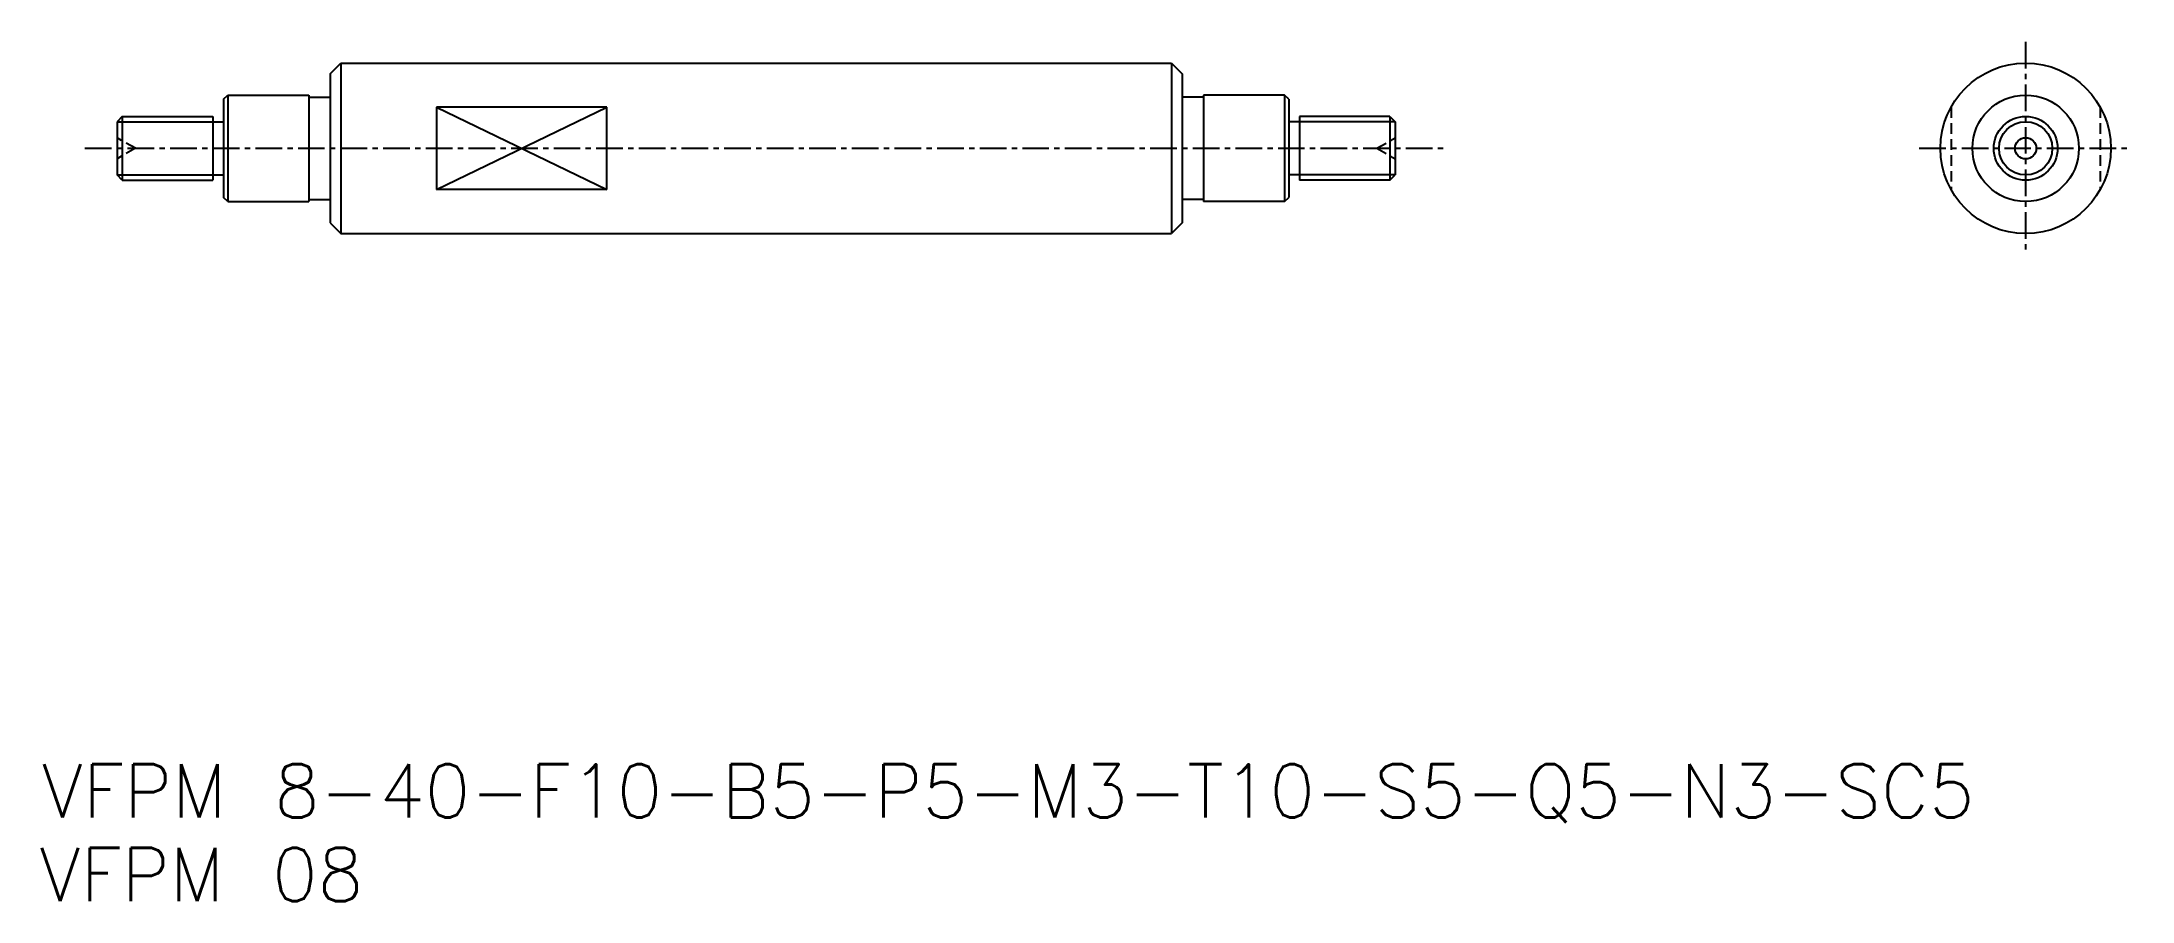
# Model space of a CAD drawing. Extents: x 776.7 to 874.8, y -246 to -205.7.
import ezdxf

# ---------------------------------------------------------------- set-up
doc = ezdxf.new("R2010")
doc.units = 0
doc.linetypes.add('CENTER', pattern=[2, 1.25, -0.25, 0.25, -0.25])
doc.linetypes.add('DASHED', pattern=[0.75, 0.5, -0.25])
doc.layers.get('0').update_dxf_attribs({"linetype": 'CONTINUOUS'})
doc.layers.add('CENTER', color=1, linetype='CENTER')
doc.styles.get("Standard").update_dxf_attribs({"font": 'txt.shx'})

msp = doc.modelspace()

# ---------------------------------------------------------------- linework, layer by layer
at = {"color": 7, "linetype": 'CONTINUOUS'}
for p, q in [((790.209, -207.16), (790.709, -206.66)), ((790.709, -206.66), (829.709, -206.66)), ((790.709, -206.66), (790.709, -214.66)), ((829.709, -206.66), (829.709, -214.66)), ((829.709, -206.66), (830.209, -207.16)), ((790.209, -207.16), (790.209, -214.16)), ((830.209, -207.16), (830.209, -214.16)), ((785.209, -208.36), (785.409, -208.16)), ((785.209, -208.36), (785.209, -212.96)), ((785.409, -208.16), (785.409, -213.16)), ((785.409, -208.16), (789.209, -208.16)), ((789.209, -208.16), (789.209, -213.16)), ((789.209, -208.26), (790.209, -208.26)), ((795.209, -208.724), (795.209, -212.597)), ((803.209, -208.724), (795.209, -208.724)), ((803.209, -212.597), (803.209, -208.724)), ((831.209, -208.26), (830.209, -208.26)), ((831.209, -208.16), (831.209, -213.16)), ((835.009, -208.16), (831.209, -208.16)), ((835.209, -208.36), (835.009, -208.16)), ((835.009, -208.16), (835.009, -213.16)), ((835.209, -208.36), (835.209, -212.96)), ((780.459, -209.16), (780.209, -209.41)), ((780.209, -209.41), (780.209, -211.91)), ((780.459, -209.16), (784.709, -209.16)), ((780.459, -209.16), (780.459, -212.16)), ((784.709, -209.16), (784.709, -212.16)), ((784.709, -209.41), (785.209, -209.41)), ((835.709, -209.41), (835.209, -209.41)), ((839.959, -209.16), (835.709, -209.16)), ((835.709, -209.16), (835.709, -212.16)), ((839.959, -209.16), (840.209, -209.41)), ((839.959, -209.16), (839.959, -212.16)), ((840.209, -209.41), (840.209, -211.91)), ((780.459, -212.16), (780.209, -211.91)), ((784.709, -211.91), (785.209, -211.91)), ((835.709, -211.91), (835.209, -211.91)), ((839.959, -212.16), (840.209, -211.91)), ((780.459, -212.16), (784.709, -212.16)), ((803.209, -212.597), (795.209, -212.597)), ((839.959, -212.16), (835.709, -212.16)), ((785.409, -213.16), (785.209, -212.96)), ((785.409, -213.16), (789.209, -213.16)), ((789.209, -213.06), (790.209, -213.06)), ((831.209, -213.06), (830.209, -213.06)), ((835.009, -213.16), (831.209, -213.16)), ((835.009, -213.16), (835.209, -212.96)), ((790.209, -214.16), (790.709, -214.66)), ((790.709, -214.66), (829.709, -214.66)), ((830.209, -214.16), (829.709, -214.66))]:
    msp.add_line(p, q, dxfattribs=at)
at = {"color": 3, "linetype": 'CONTINUOUS'}
for p, q in [((795.209, -212.597), (803.209, -208.724)), ((795.209, -208.724), (803.209, -212.597)), ((780.209, -209.41), (784.709, -209.41)), ((840.209, -209.41), (835.709, -209.41)), ((780.209, -211.91), (784.709, -211.91)), ((840.209, -211.91), (835.709, -211.91))]:
    msp.add_line(p, q, dxfattribs=at)
at = {"color": 3, "linetype": 'DASHED'}
for p, q in [((866.3, -208.724), (866.3, -212.597)), ((873.3, -208.724), (873.3, -212.597)), ((781.075, -210.66), (780.209, -210.16)), ((781.075, -210.66), (780.209, -211.16)), ((839.343, -210.66), (840.209, -210.16)), ((839.343, -210.66), (840.209, -211.16))]:
    msp.add_line(p, q, dxfattribs=at)
at = {"color": 7, "linetype": 'CONTINUOUS'}
for radius in [4, 2.5, 1.5, 0.5]:
    msp.add_circle((869.8, -210.66), radius, dxfattribs=at)
at = {"color": 3, "linetype": 'CONTINUOUS'}
msp.add_circle((869.8, -210.66), 1.25, dxfattribs=at)
at = {"layer": 'CENTER', "color": 1, "linetype": 'CENTER'}
for p, q in [((869.8, -205.66), (869.8, -215.66)), ((778.706, -210.66), (842.593, -210.66)), ((864.8, -210.66), (874.8, -210.66))]:
    msp.add_line(p, q, dxfattribs=at)

# ---------------------------------------------------------------- texts
at = {"color": 7, "linetype": 'CONTINUOUS'}
for s, p in [('VFPM 8-40-F10-B5-P5-M3-T10-S5-Q5-N3-SC5', (776.679, -242.069)), ('VFPM 08', (776.572, -245.996))]:
    msp.add_text(s, height=2.5, dxfattribs=at).set_placement(p)

doc.saveas('drawing.dxf')
